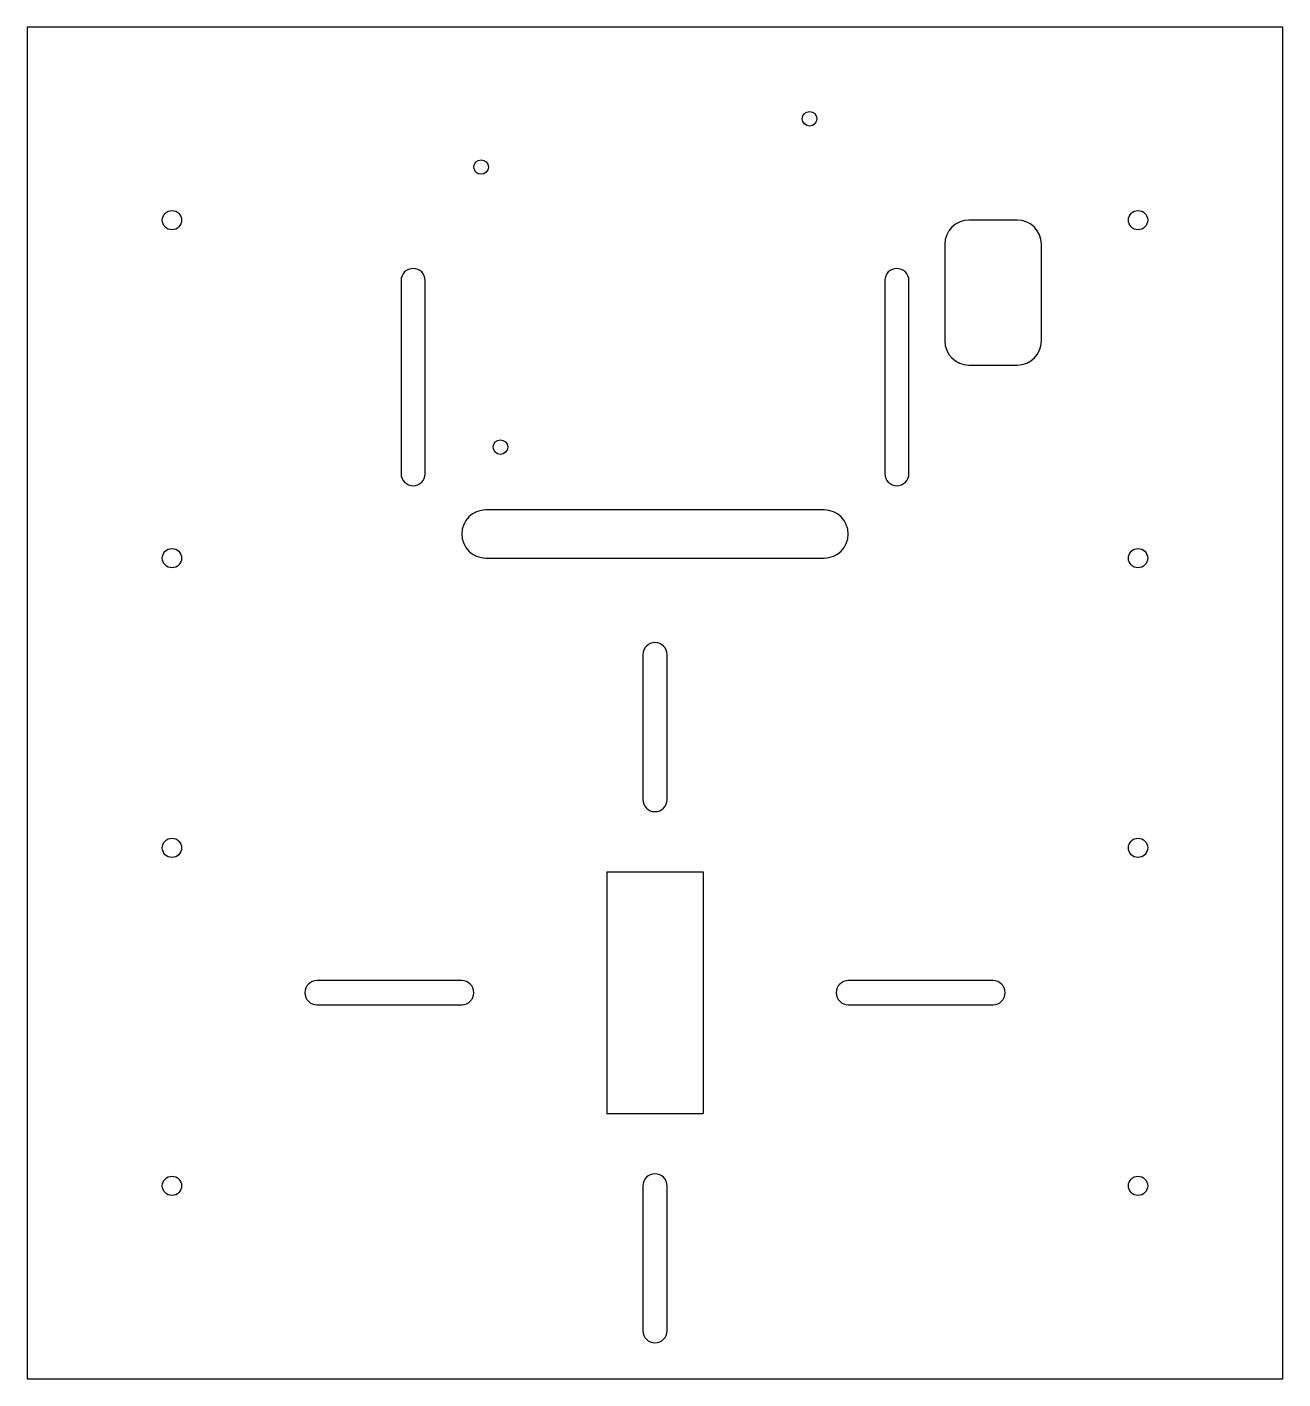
# Model space of a CAD drawing. Header units: millimetres. Extents: x -130 to 130, y -140 to 140.
import ezdxf

# ---------------------------------------------------------------- set-up
doc = ezdxf.new("R2010")
doc.units = ezdxf.units.MM

msp = doc.modelspace()

# ---------------------------------------------------------------- linework, layer by layer
at = {"color": 7, "linetype": 'Continuous', "lineweight": 25}
for p, q in [((130, 140), (-130, 140)), ((130, -140), (130, 140)), ((-130, 140), (-130, -140)), ((75, 100), (65, 100)), ((60, 95), (60, 75)), ((80, 75), (80, 95)), ((-52.57, 87.5), (-52.57, 47.5)), ((-47.57, 47.5), (-47.57, 87.5)), ((47.57, 87.5), (47.57, 47.5)), ((52.57, 47.5), (52.57, 87.5)), ((65, 70), (75, 70)), ((35, 40), (-35, 40)), ((-35, 30), (35, 30)), ((-2.5, 10), (-2.5, -20)), ((2.5, -20), (2.5, 10)), ((-10, -35), (10, -35)), ((-10, -35), (-10, -85)), ((10, -35), (10, -85)), ((-40, -57.5), (-70, -57.5)), ((70, -57.5), (40, -57.5)), ((-70, -62.5), (-40, -62.5)), ((40, -62.5), (70, -62.5)), ((-10, -85), (10, -85)), ((-2.5, -100), (-2.5, -130)), ((2.5, -130), (2.5, -100)), ((-130, -140), (130, -140))]:
    msp.add_line(p, q, dxfattribs=at)
for centre, radius in [((32, 121), 1.5), ((-36, 111), 1.5), ((-100, 100), 2), ((100, 100), 2), ((-32, 53), 1.5), ((-100, 30), 2), ((100, 30), 2), ((-100, -30), 2), ((100, -30), 2), ((-100, -100), 2), ((100, -100), 2)]:
    msp.add_circle(centre, radius, dxfattribs=at)
for centre, radius, start, end in [((65, 95), 5, 90, 180), ((75, 95), 5, 0, 90), ((-50.07, 87.5), 2.5, 0, 180), ((50.07, 87.5), 2.5, 0, 180), ((65, 75), 5, 180, 270), ((75, 75), 5, 270, 0), ((-50.07, 47.5), 2.5, 180, 0), ((50.07, 47.5), 2.5, 180, 0), ((-35, 35), 5, 90, 270), ((35, 35), 5, 270, 90), ((0, 10), 2.5, 0, 180), ((0, -20), 2.5, 180, 0), ((-70, -60), 2.5, 90, 270), ((-40, -60), 2.5, 270, 90), ((40, -60), 2.5, 90, 270), ((70, -60), 2.5, 270, 90), ((0, -100), 2.5, 0, 180), ((0, -130), 2.5, 180, 0)]:
    msp.add_arc(centre, radius, start, end, dxfattribs=at)

doc.saveas('drawing.dxf')
